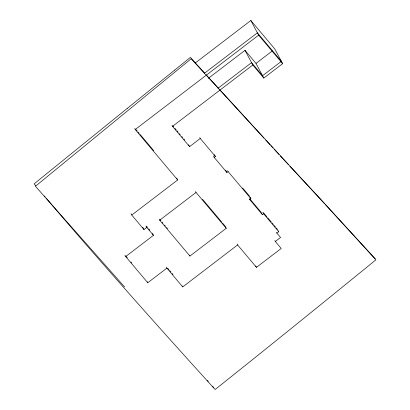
<?xml version="1.0" encoding="UTF-8"?>
<svg xmlns="http://www.w3.org/2000/svg" width="410" height="410" viewBox="0 0 410 410"><rect width="100%" height="100%" fill="white"/><g stroke="black" fill="none" stroke-linecap="round" stroke-linejoin="round"><path stroke-width="0.61" d="M174.675 70.079L190.383 57.385L204.58 73.036M127.459 108.24L34.132 183.839L35.772 185.786M195.452 62.843L250.843 20.5L274.838 49.005L282.639 63.673L263.809 78.069L252.801 64.995L245.001 50.328L208.429 78.279M204.564 73.19L257.388 32.815L281.388 61.321L262.554 75.717L251.55 62.643L218.017 88.273M146.027 225.987L146.78 227.401L143.966 229.549L131.764 215.05L177.673 179.954L135.213 129.514L258.638 35.168L250.843 20.5M199.747 137.545L200.244 138.483L189.589 146.626L172.523 126.357L252.801 64.995M263.809 78.069L256.009 63.401L272.296 50.953M227.617 170.652L228.119 171.595L226.92 172.513L214.184 157.389L215.388 156.471L214.384 154.59M222.538 223.045L224.987 225.956L226.238 228.308L189.933 256.06L159.731 220.18L196.036 192.428L195.534 191.485M166.404 267.176L166.901 268.119L147.749 282.762L125.685 256.552L153.453 235.325L152.448 233.444M262.861 212.349L263.615 213.764L262.41 214.681L249.68 199.557L250.879 198.635L250.131 197.225M166.901 268.119L182.716 286.908L237.61 244.949L237.108 244.006M237.61 244.949L256.45 267.335L281.198 248.475L275.31 241.48L280.558 237.472L276.924 233.152L278.754 231.747L278.252 230.809M288.563 164.794L280.337 155.954M289.86 166.188L319.974 198.486L375.867 259.848C322.491 303.318 268.986 346.629 215.127 389.5C159.756 328.456 104.857 266.951 51.363 204.262L46.438 198.425M324.628 203.78L191.132 58.789L35.419 186.263L124.609 286.954M325.499 204.718L375.34 258.853M263.948 138.144L219.857 89.81M265.675 140.02L269.985 144.704M270.846 145.642L273.004 147.984M274.3 149.389L279.041 154.544M218.586 88.422L206.297 74.938M207.429 380.454L208.28 381.413M212.529 386.21L213.8 387.65M44.388 195.995L45.208 196.969M258.638 35.168L282.639 63.673M245.001 50.328L256.009 63.401M242.72 188.077L249.628 196.282M263.589 212.867L266.864 216.757M267.684 217.73L271.364 222.102M272.184 223.076L273.414 224.536M274.228 225.505L275.458 226.966M276.273 227.939L277.503 229.395M200.244 138.483L215.388 156.471M228.119 171.595L250.879 198.635M263.615 213.764L278.754 231.747M250.074 199.152L261.16 212.329M172.897 125.931L173.712 126.9M174.932 128.345L176.151 129.796M176.961 130.759L178.181 132.21M179.401 133.655L180.21 134.623M181.84 136.55L182.65 137.519M183.87 138.964L184.684 139.933M202.54 199.286L221.723 222.076M196.036 192.428L226.238 228.308M135.613 129.119L137.258 131.077M138.083 132.056L139.323 133.527M140.148 134.506L153.75 150.665M160.11 219.765L160.925 220.734M162.15 222.189L162.97 223.158M164.6 225.1L165.42 226.069M166.639 227.524L167.459 228.493M146.703 226.448L147.487 227.381M148.666 228.775L149.845 230.174M146.78 227.401L153.453 235.325M167.68 268.176L168.894 269.621M169.709 270.585L170.924 272.03M172.138 273.475L172.948 274.439M126.475 256.624L127.295 257.598M130.969 261.964L131.789 262.933M276.422 232.209L276.924 233.152M261.411 212.8L262.41 214.681M274.808 240.542L275.31 241.48M249.177 198.614L249.68 199.557M225.664 170.16L226.92 172.513M213.436 155.974L214.184 157.389M255.702 265.921L256.45 267.335M188.59 144.745L189.589 146.626M172.026 125.414L172.523 126.357M176.674 178.073L177.673 179.954M134.711 128.571L135.213 129.514M189.43 255.117L189.933 256.06M159.229 219.237L159.731 220.18M182.214 285.965L182.716 286.908M142.716 227.196L143.966 229.549M131.01 213.636L131.764 215.05M147.246 281.819L147.749 282.762M124.932 255.138L125.685 256.552M174.65 70.089A666.46 24.687 -38.7 0 1 127.448 108.24"/></g></svg>
